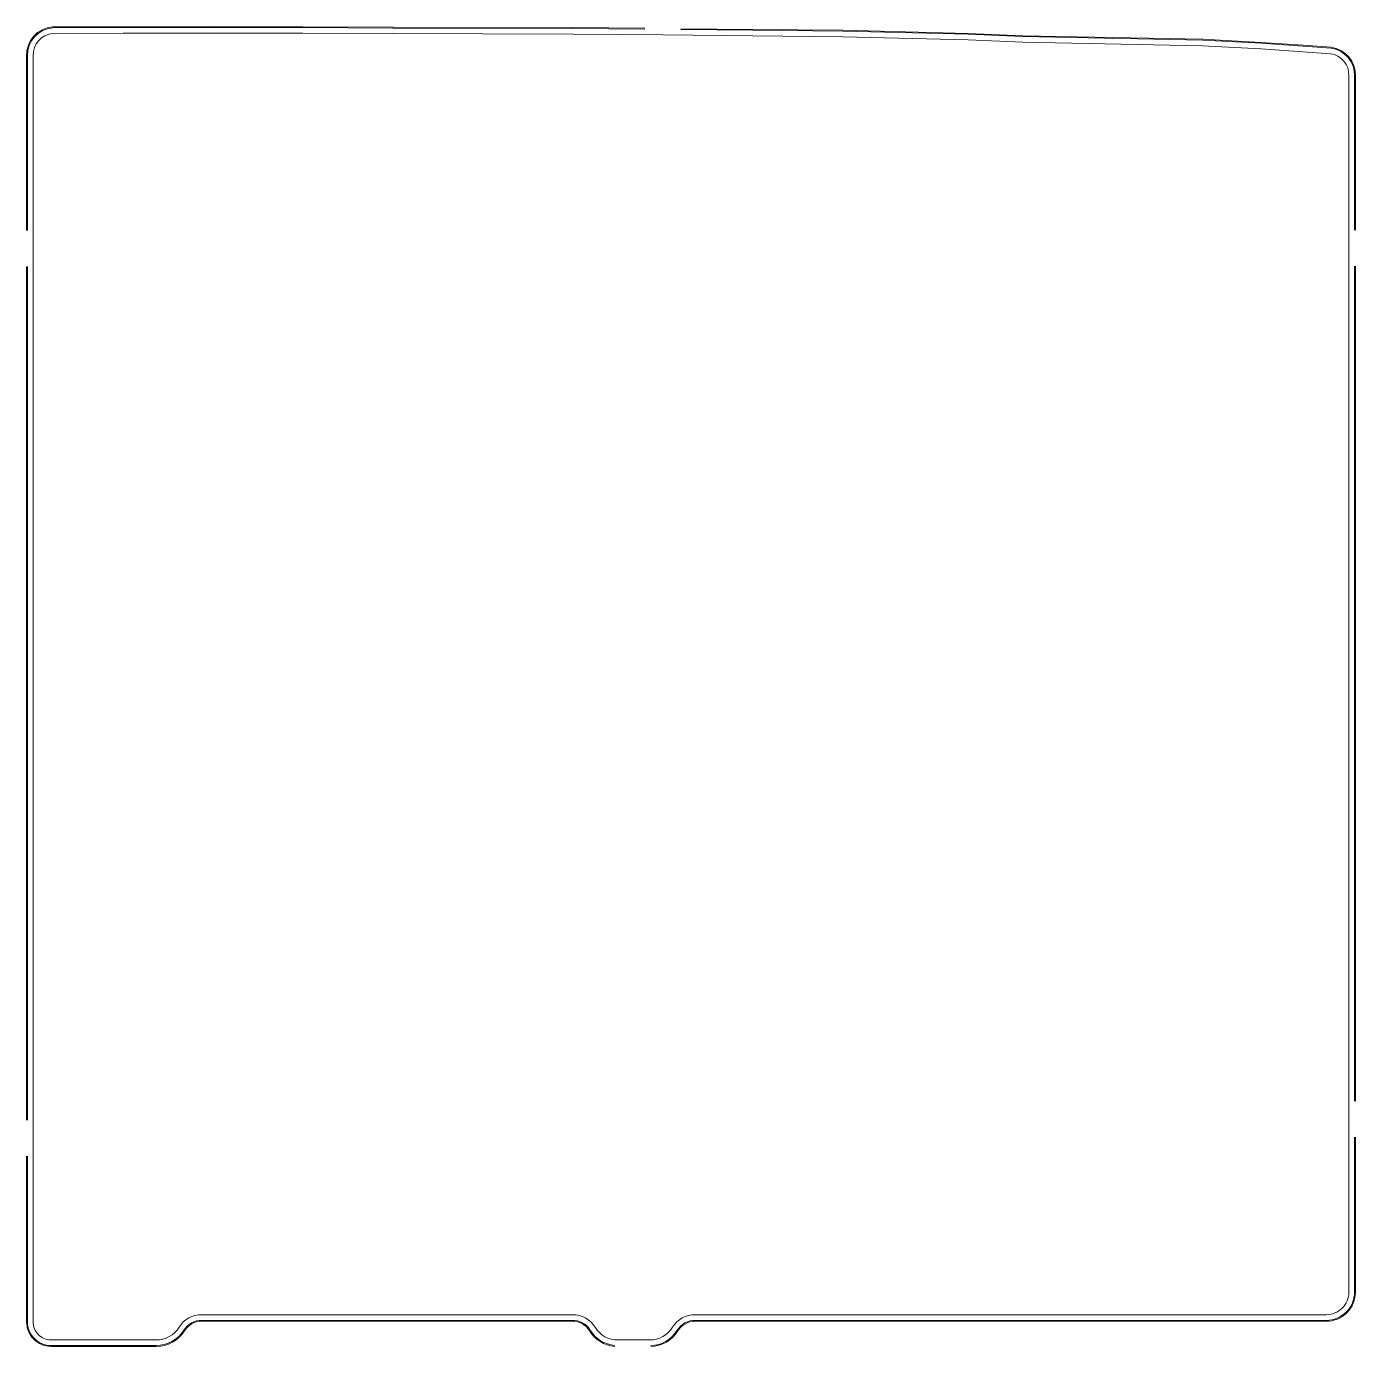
# Model space of a CAD drawing. Header units: inches. Extents: x 0 to 14.8, y 0 to 14.7.
import ezdxf

# ---------------------------------------------------------------- set-up
doc = ezdxf.new("R2010")
doc.units = ezdxf.units.IN
doc.header["$MEASUREMENT"] = 0
doc.layers.add('finish', color=7, linetype='Continuous')
doc.layers.add('rough', color=7, linetype='Continuous')

msp = doc.modelspace()

# ---------------------------------------------------------------- linework, layer by layer
at = {"color": 1, "linetype": 'Continuous', "lineweight": 0, "flags": 128}
msp.add_lwpolyline([(0.057, 0.268), (0.057, 14.336, -0.400342), (0.277, 14.584), (1.057, 14.588), (2.057, 14.589), (3.057, 14.588), (4.057, 14.583), (6.057, 14.578), (7.057, 14.568), (8.057, 14.558), (9.057, 14.548), (10.449, 14.514), (11.057, 14.488), (13.057, 14.448), (13.702, 14.413), (14.169, 14.381), (14.477, 14.36, -0.385913), (14.682, 14.114), (14.682, 0.598, -0.4144), (14.432, 0.348), (7.417, 0.348, 0.263179), (7.164, 0.208, -0.270256), (6.91, 0.068), (6.557, 0.068, -0.272724), (6.304, 0.208, 0.269669), (6.05, 0.348), (1.932, 0.348, 0.261977), (1.679, 0.208, -0.263392), (1.425, 0.068), (0.257, 0.068, -0.417928)], format="xyb", close=True, dxfattribs=at)
at = {"layer": 'finish', "linetype": 'Continuous', "lineweight": 0, "flags": 128}
for points in [[(-0.005, 12.394), (-0.005, 14.335, -0.401703), (0.275, 14.647), (1.057, 14.65), (2.057, 14.651), (3.057, 14.65), (4.058, 14.645, 0.000625), (4.057, 14.645), (6.058, 14.64), (6.855, 14.632)], [(7.255, 14.628), (8.058, 14.62), (9.058, 14.61), (10.451, 14.576), (11.059, 14.55), (13.06, 14.51), (13.706, 14.476), (14.174, 14.444), (14.483, 14.422, -0.386779), (14.745, 14.112), (14.745, 12.399)], [(14.745, 2.321), (14.745, 0.598, 0.00008), (14.745, 0.598, -0.4144), (14.432, 0.285, 0.00008), (14.432, 0.285), (7.417, 0.285, 0.263112), (7.217, 0.175, -0.258412), (6.923, 0.005)], [(6.523, 0.006, -0.245379), (6.25, 0.176, 0.001423), (6.25, 0.176, 0.27046), (6.05, 0.285), (1.932, 0.285, 0.262257), (1.732, 0.175, 0.000662), (1.732, 0.175, -0.263123), (1.424, 0.005), (0.257, 0.005, -0.417453), (-0.005, 0.268), (-0.005, 2.109)]]:
    msp.add_lwpolyline(points, format="xyb", dxfattribs=at)
for points in [[(-0.005, 2.508), (-0.005, 11.995)], [(14.745, 11.999), (14.745, 2.721)]]:
    msp.add_lwpolyline(points, dxfattribs=at)
at = {"layer": 'rough', "linetype": 'Continuous', "lineweight": 0, "flags": 128}
for points in [[(-0.015, 12.394), (-0.015, 14.335, -0.401882), (0.274, 14.657), (1.057, 14.66), (2.057, 14.661), (3.057, 14.66), (4.058, 14.655, 0.000625), (4.057, 14.655), (6.058, 14.65), (6.856, 14.642)], [(7.255, 14.638), (8.058, 14.63), (9.059, 14.62), (10.452, 14.586), (11.06, 14.56), (13.06, 14.52), (13.707, 14.486), (14.174, 14.454), (14.484, 14.432, -0.386893), (14.755, 14.112), (14.755, 12.399)], [(14.755, 2.321), (14.755, 0.598, 0.00008), (14.755, 0.598, -0.4144), (14.432, 0.275, 0.00008), (14.432, 0.275), (7.417, 0.275, 0.263103), (7.225, 0.17, -0.258528), (6.923, -0.005)], [(6.523, -0.004, -0.245922), (6.241, 0.171, 0.001423), (6.241, 0.17, 0.270617), (6.051, 0.275), (1.932, 0.275, 0.262313), (1.74, 0.17, 0.000662), (1.74, 0.17, -0.263087), (1.424, -0.005), (0.257, -0.005, -0.417392), (-0.015, 0.268), (-0.015, 2.109)]]:
    msp.add_lwpolyline(points, format="xyb", dxfattribs=at)
for points in [[(-0.015, 2.509), (-0.015, 11.994)], [(14.755, 11.999), (14.755, 2.721)]]:
    msp.add_lwpolyline(points, dxfattribs=at)

doc.saveas('drawing.dxf')
